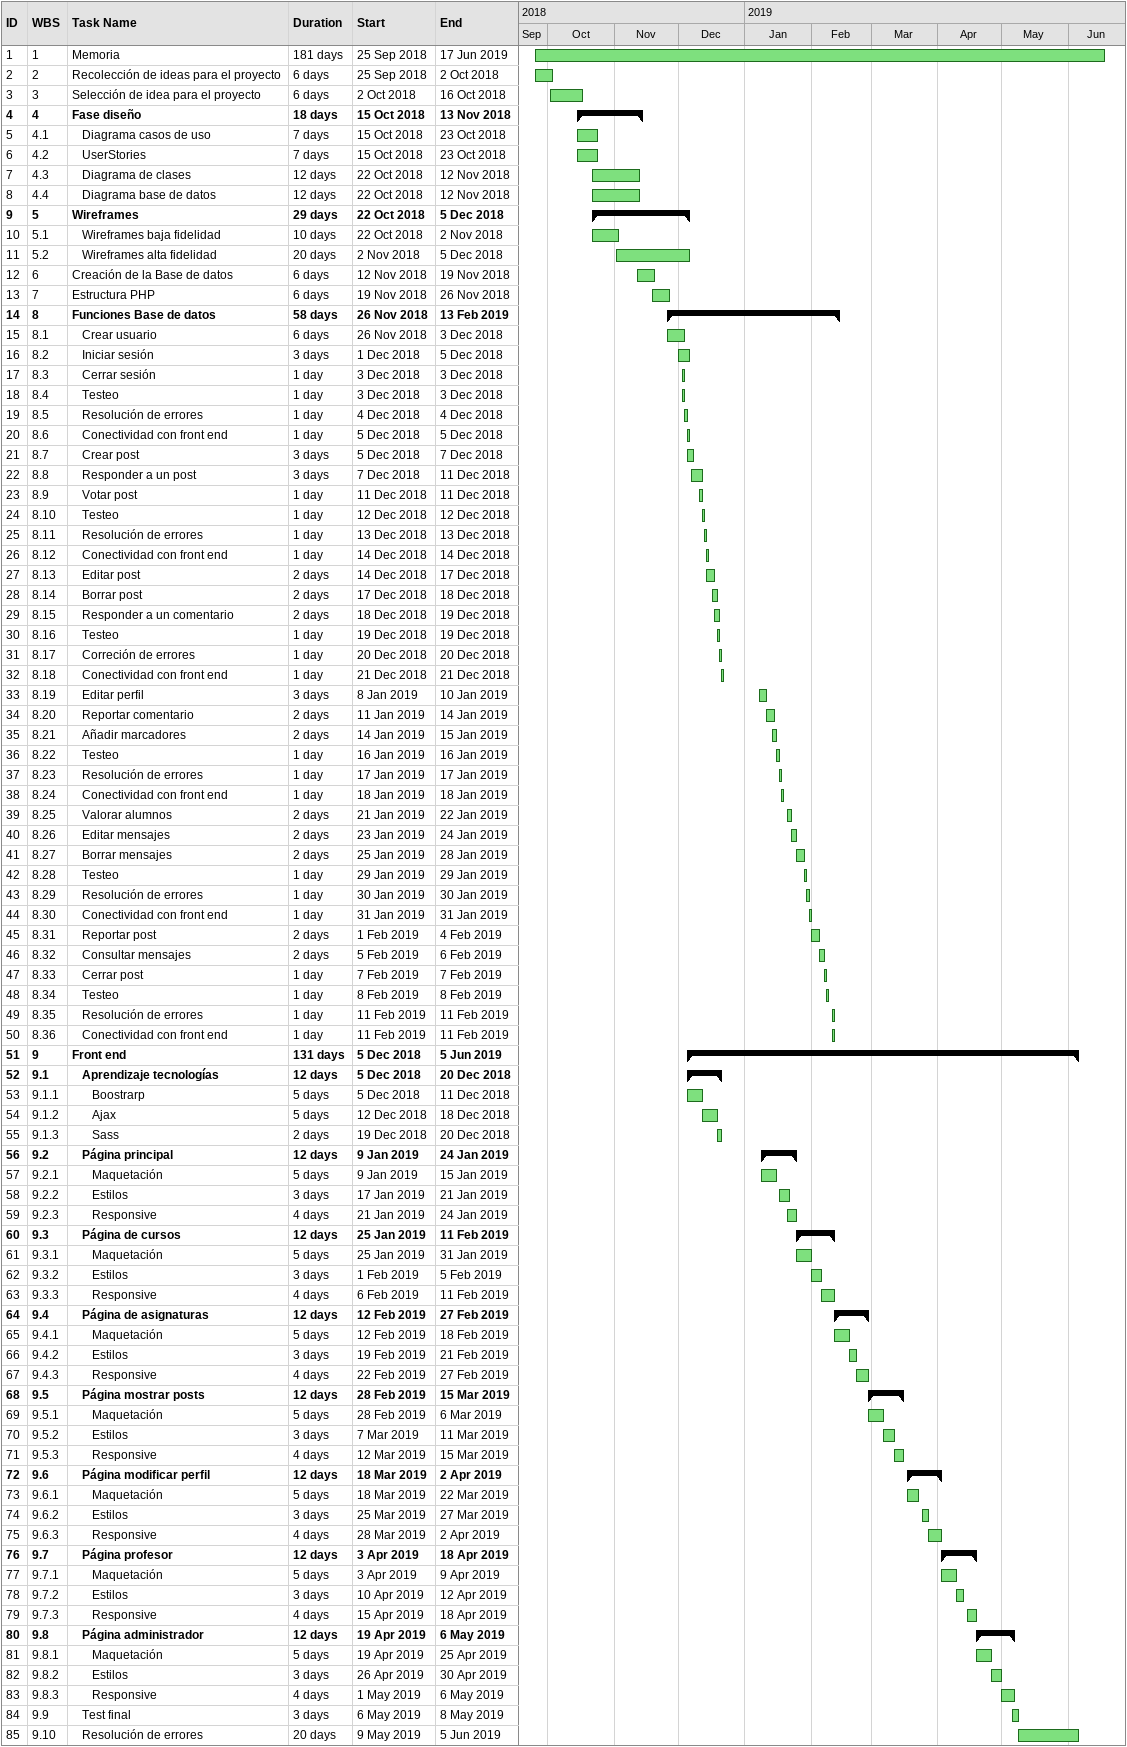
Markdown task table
| ID | WBS | Task | Duration | Start | Finish |
|---|---|---|---|---|---|
| 1 | 1 | Memoria | 181d | 2018-09-25 | 2019-06-17 |
| 2 | 2 | Recolección de ideas para el proyecto | 6d | 2018-09-25 | 2018-10-02 |
| 3 | 3 | Selección de idea para el proyecto | 6d | 2018-10-02 | 2018-10-16 |
| 4 | 4 | **Fase diseño** | 18d | 2018-10-15 | 2018-11-13 |
| 5 | 4.1 | Diagrama casos de uso | 7d | 2018-10-15 | 2018-10-23 |
| 6 | 4.2 | UserStories | 7d | 2018-10-15 | 2018-10-23 |
| 7 | 4.3 | Diagrama de clases | 12d | 2018-10-22 | 2018-11-12 |
| 8 | 4.4 | Diagrama base de datos | 12d | 2018-10-22 | 2018-11-12 |
| 9 | 5 | **Wireframes** | 29d | 2018-10-22 | 2018-12-05 |
| 10 | 5.1 | Wireframes baja fidelidad | 10d | 2018-10-22 | 2018-11-02 |
| 11 | 5.2 | Wireframes alta fidelidad | 20d | 2018-11-02 | 2018-12-05 |
| 12 | 6 | Creación de la Base de datos | 6d | 2018-11-12 | 2018-11-19 |
| 13 | 7 | Estructura PHP | 6d | 2018-11-19 | 2018-11-26 |
| 14 | 8 | **Funciones Base de datos** | 58d | 2018-11-26 | 2019-02-13 |
| 15 | 8.1 | Crear usuario | 6d | 2018-11-26 | 2018-12-03 |
| 16 | 8.2 | Iniciar sesión | 3d | 2018-12-01 | 2018-12-05 |
| 17 | 8.3 | Cerrar sesión | 1d | 2018-12-03 | 2018-12-03 |
| 18 | 8.4 | Testeo | 1d | 2018-12-03 | 2018-12-03 |
| 19 | 8.5 | Resolución de errores | 1d | 2018-12-04 | 2018-12-04 |
| 20 | 8.6 | Conectividad con front end | 1d | 2018-12-05 | 2018-12-05 |
| 21 | 8.7 | Crear post | 3d | 2018-12-05 | 2018-12-07 |
| 22 | 8.8 | Responder a un post | 3d | 2018-12-07 | 2018-12-11 |
| 23 | 8.9 | Votar post | 1d | 2018-12-11 | 2018-12-11 |
| 24 | 8.10 | Testeo | 1d | 2018-12-12 | 2018-12-12 |
| 25 | 8.11 | Resolución de errores | 1d | 2018-12-13 | 2018-12-13 |
| 26 | 8.12 | Conectividad con front end | 1d | 2018-12-14 | 2018-12-14 |
| 27 | 8.13 | Editar post | 2d | 2018-12-14 | 2018-12-17 |
| 28 | 8.14 | Borrar post | 2d | 2018-12-17 | 2018-12-18 |
| 29 | 8.15 | Responder a un comentario | 2d | 2018-12-18 | 2018-12-19 |
| 30 | 8.16 | Testeo | 1d | 2018-12-19 | 2018-12-19 |
| 31 | 8.17 | Correción de errores | 1d | 2018-12-20 | 2018-12-20 |
| 32 | 8.18 | Conectividad con front end | 1d | 2018-12-21 | 2018-12-21 |
| 33 | 8.19 | Editar perfil | 3d | 2019-01-08 | 2019-01-10 |
| 34 | 8.20 | Reportar comentario | 2d | 2019-01-11 | 2019-01-14 |
| 35 | 8.21 | Añadir marcadores | 2d | 2019-01-14 | 2019-01-15 |
| 36 | 8.22 | Testeo | 1d | 2019-01-16 | 2019-01-16 |
| 37 | 8.23 | Resolución de errores | 1d | 2019-01-17 | 2019-01-17 |
| 38 | 8.24 | Conectividad con front end | 1d | 2019-01-18 | 2019-01-18 |
| 39 | 8.25 | Valorar alumnos | 2d | 2019-01-21 | 2019-01-22 |
| 40 | 8.26 | Editar mensajes | 2d | 2019-01-23 | 2019-01-24 |
| 41 | 8.27 | Borrar mensajes | 2d | 2019-01-25 | 2019-01-28 |
| 42 | 8.28 | Testeo | 1d | 2019-01-29 | 2019-01-29 |
| 43 | 8.29 | Resolución de errores | 1d | 2019-01-30 | 2019-01-30 |
| 44 | 8.30 | Conectividad con front end | 1d | 2019-01-31 | 2019-01-31 |
| 45 | 8.31 | Reportar post | 2d | 2019-02-01 | 2019-02-04 |
| 46 | 8.32 | Consultar mensajes | 2d | 2019-02-05 | 2019-02-06 |
| 47 | 8.33 | Cerrar post | 1d | 2019-02-07 | 2019-02-07 |
| 48 | 8.34 | Testeo | 1d | 2019-02-08 | 2019-02-08 |
| 49 | 8.35 | Resolución de errores | 1d | 2019-02-11 | 2019-02-11 |
| 50 | 8.36 | Conectividad con front end | 1d | 2019-02-11 | 2019-02-11 |
| 51 | 9 | **Front end** | 131d | 2018-12-05 | 2019-06-05 |
| 52 | 9.1 | **Aprendizaje tecnologías** | 12d | 2018-12-05 | 2018-12-20 |
| 53 | 9.1.1 | Boostrarp | 5d | 2018-12-05 | 2018-12-11 |
| 54 | 9.1.2 | Ajax | 5d | 2018-12-12 | 2018-12-18 |
| 55 | 9.1.3 | Sass | 2d | 2018-12-19 | 2018-12-20 |
| 56 | 9.2 | **Página principal** | 12d | 2019-01-09 | 2019-01-24 |
| 57 | 9.2.1 | Maquetación | 5d | 2019-01-09 | 2019-01-15 |
| 58 | 9.2.2 | Estilos | 3d | 2019-01-17 | 2019-01-21 |
| 59 | 9.2.3 | Responsive | 4d | 2019-01-21 | 2019-01-24 |
| 60 | 9.3 | **Página de cursos** | 12d | 2019-01-25 | 2019-02-11 |
| 61 | 9.3.1 | Maquetación | 5d | 2019-01-25 | 2019-01-31 |
| 62 | 9.3.2 | Estilos | 3d | 2019-02-01 | 2019-02-05 |
| 63 | 9.3.3 | Responsive | 4d | 2019-02-06 | 2019-02-11 |
| 64 | 9.4 | **Página de asignaturas** | 12d | 2019-02-12 | 2019-02-27 |
| 65 | 9.4.1 | Maquetación | 5d | 2019-02-12 | 2019-02-18 |
| 66 | 9.4.2 | Estilos | 3d | 2019-02-19 | 2019-02-21 |
| 67 | 9.4.3 | Responsive | 4d | 2019-02-22 | 2019-02-27 |
| 68 | 9.5 | **Página mostrar posts** | 12d | 2019-02-28 | 2019-03-15 |
| 69 | 9.5.1 | Maquetación | 5d | 2019-02-28 | 2019-03-06 |
| 70 | 9.5.2 | Estilos | 3d | 2019-03-07 | 2019-03-11 |
| 71 | 9.5.3 | Responsive | 4d | 2019-03-12 | 2019-03-15 |
| 72 | 9.6 | **Página modificar perfil** | 12d | 2019-03-18 | 2019-04-02 |
| 73 | 9.6.1 | Maquetación | 5d | 2019-03-18 | 2019-03-22 |
| 74 | 9.6.2 | Estilos | 3d | 2019-03-25 | 2019-03-27 |
| 75 | 9.6.3 | Responsive | 4d | 2019-03-28 | 2019-04-02 |
| 76 | 9.7 | **Página profesor** | 12d | 2019-04-03 | 2019-04-18 |
| 77 | 9.7.1 | Maquetación | 5d | 2019-04-03 | 2019-04-09 |
| 78 | 9.7.2 | Estilos | 3d | 2019-04-10 | 2019-04-12 |
| 79 | 9.7.3 | Responsive | 4d | 2019-04-15 | 2019-04-18 |
| 80 | 9.8 | **Página administrador** | 12d | 2019-04-19 | 2019-05-06 |
| 81 | 9.8.1 | Maquetación | 5d | 2019-04-19 | 2019-04-25 |
| 82 | 9.8.2 | Estilos | 3d | 2019-04-26 | 2019-04-30 |
| 83 | 9.8.3 | Responsive | 4d | 2019-05-01 | 2019-05-06 |
| 84 | 9.9 | Test final | 3d | 2019-05-06 | 2019-05-08 |
| 85 | 9.10 | Resolución de errores | 20d | 2019-05-09 | 2019-06-05 |
